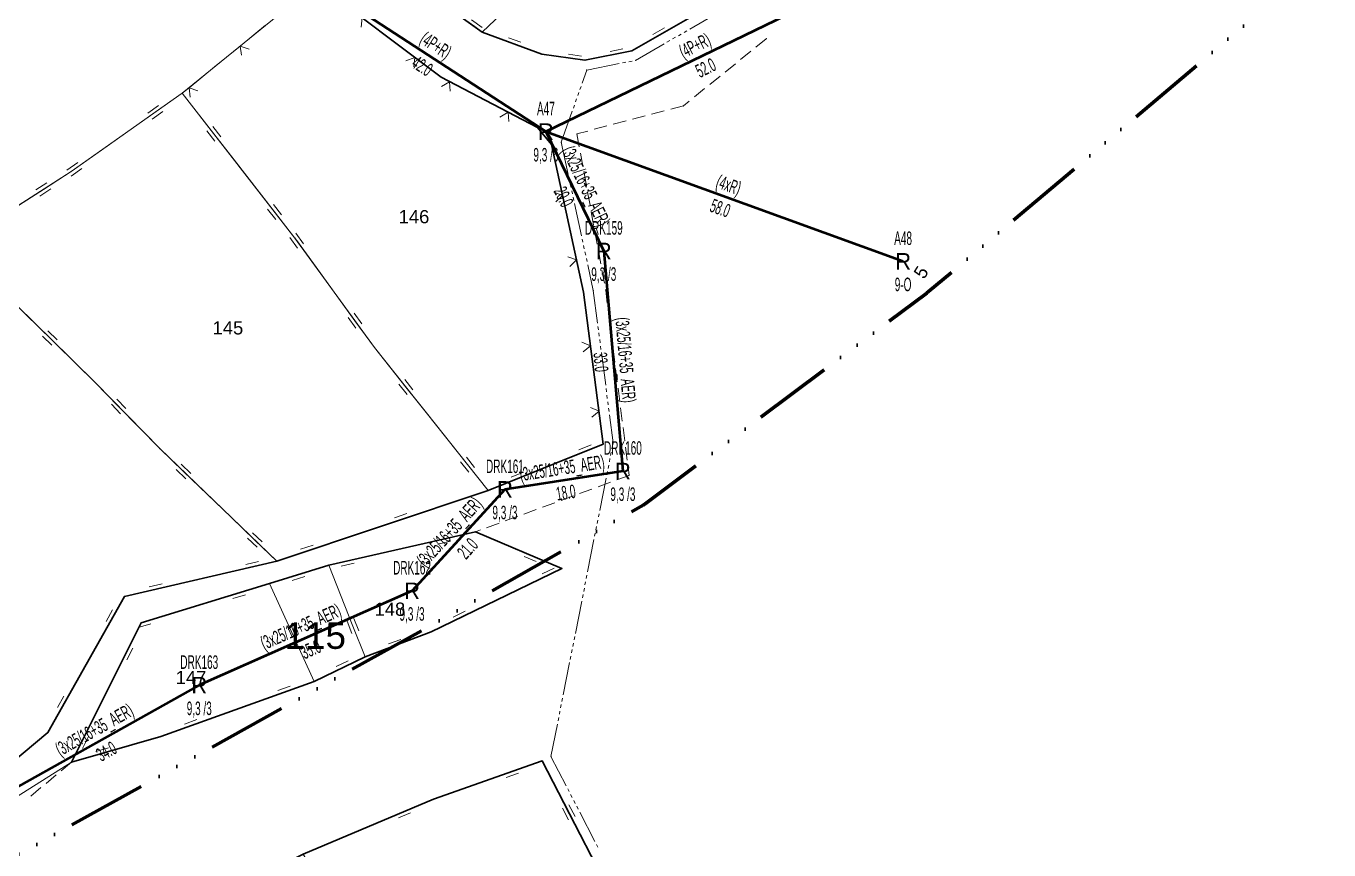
# Model space of a CAD drawing. Header units: millimetres. Extents: x 615240 to 617330, y 4151758 to 4153557.
# Drawn here: x 616088.9 to 616286.3, y 4152015.2 to 4152140 of the extents above; entities that cross this region are included whole.
import ezdxf
from ezdxf.enums import TextEntityAlignment as Align
from ezdxf.xclip import XClip

# ---------------------------------------------------------------- set-up
doc = ezdxf.new("R2010")
doc.units = ezdxf.units.MM
doc.header["$XCLIPFRAME"] = 2
doc.linetypes.add('ACAD_ISO14W100', pattern=[24, 12, -3, 0, -3, 0, -3, 0, -3])
for name, color, linetype, lineweight in [('01_UYGALAN_TARAMA', 26, 'Continuous', 20), ('02_ADA_ALN_YENI', 7, 'Continuous', 30), ('02_ADA_NO_YENI', 18, 'Continuous', 0), ('03_PARSEL_ALN_ESKI', 18, 'Continuous', 0), ('03_PARSEL_ALN_YENI', 171, 'Continuous', 0), ('03_PARSEL_NO_ESKI', 5, 'Continuous', 0), ('03_PARSEL_SNR_YENI', 5, 'Continuous', 0), ('06_DETAY_SNR_KROKI', 4, 'Continuous', 0), ('06_DETAY_SNR_PAFTA', 26, 'Continuous', 0), ('07_SNRTIP_GECERLI', 30, 'Continuous', 0), ('07_SNRTIP_SABIT', 18, 'Continuous', 0), ('DIREK_AG_MEVCUT', 3, 'Continuous', 25), ('HAT_AG_HAVAI_MEVCUT', 82, 'Continuous', 50), ('NOKTA_DETAY_YENI', 171, 'Continuous', 0), ('NOKTA_PARSEL_YENI', 30, 'Continuous', 0), ('TRAFO_BOLGE_TUM', 254, 'ACAD_ISO14W100', 70)]:
    doc.layers.add(name, color=color, linetype=linetype, lineweight=lineweight)
doc.styles.add('Direk', font='B_CAD')
doc.styles.get("Standard").update_dxf_attribs({"font": 'Arial'})

# ---------------------------------------------------------------- blocks, each defined once
blk = doc.blocks.new('fggg')
at = {"layer": '01_UYGALAN_TARAMA', "color": 252}
for p, q in [((616189.47, 4152139.53, 0.95), (616193.8, 4152142.03, 0.95)), ((616186.87, 4152138.04, 0.95), (616187.3, 4152138.29, 0.95)), ((616187.74, 4152138.53, 0.95), (616188.17, 4152138.78, 0.95)), ((616188.6, 4152139.03, 0.95), (616189.04, 4152139.28, 0.95)), ((616181.24, 4152134.79, 0.95), (616185.57, 4152137.29, 0.95)), ((616186, 4152137.54, 0.95), (616186.44, 4152137.79, 0.95)), ((616173.86, 4152133.33, 0.95), (616178.76, 4152134.3, 0.95)), ((616179.25, 4152134.4, 0.95), (616179.75, 4152134.5, 0.95)), ((616180.24, 4152134.59, 0.95), (616180.73, 4152134.69, 0.95)), ((616181.22, 4152134.79, 0.95), (616181.24, 4152134.79, 0.95)), ((616173.15, 4152131.33, 0.95), (616173.86, 4152133.33, 0.95)), ((616172.82, 4152130.39, 0.95), (616172.99, 4152130.86, 0.95)), ((616172.15, 4152128.51, 0.95), (616172.32, 4152128.98, 0.95)), ((616172.49, 4152129.45, 0.95), (616172.65, 4152129.92, 0.95)), ((616169.99, 4152122.38, 0.95), (616171.65, 4152127.09, 0.95)), ((616171.82, 4152127.56, 0.95), (616171.99, 4152128.03, 0.95)), ((616169.99, 4152122.38, 0.95), (616171.04, 4152117.49, 0.95)), ((616171.15, 4152117, 0.95), (616171.26, 4152116.51, 0.95)), ((616171.36, 4152116.02, 0.95), (616171.47, 4152115.54, 0.95)), ((616171.57, 4152115.05, 0.95), (616171.68, 4152114.56, 0.95)), ((616171.78, 4152114.07, 0.95), (616171.89, 4152113.58, 0.95)), ((616172, 4152113.09, 0.95), (616173.05, 4152108.21, 0.95)), ((616173.16, 4152107.72, 0.95), (616173.27, 4152107.23, 0.95)), ((616173.37, 4152106.74, 0.95), (616173.48, 4152106.25, 0.95)), ((616173.58, 4152105.76, 0.95), (616173.69, 4152105.27, 0.95)), ((616173.79, 4152104.79, 0.95), (616173.9, 4152104.3, 0.95)), ((616174.01, 4152103.81, 0.95), (616174.84, 4152099.94, 0.95)), ((616174.84, 4152099.94, 0.95), (616175.49, 4152094.98, 0.95)), ((616175.55, 4152094.48, 0.95), (616175.62, 4152093.99, 0.95)), ((616175.68, 4152093.49, 0.95), (616175.75, 4152093, 0.95)), ((616175.81, 4152092.5, 0.95), (616175.88, 4152092, 0.95)), ((616175.94, 4152091.51, 0.95), (616176.01, 4152091.01, 0.95)), ((616176.07, 4152090.52, 0.95), (616176.72, 4152085.56, 0.95)), ((616176.78, 4152085.06, 0.95), (616176.84, 4152084.57, 0.95)), ((616176.91, 4152084.07, 0.95), (616176.97, 4152083.58, 0.95)), ((616177.04, 4152083.08, 0.95), (616177.1, 4152082.58, 0.95)), ((616177.17, 4152082.09, 0.95), (616177.23, 4152081.59, 0.95)), ((616177.3, 4152081.1, 0.95), (616177.85, 4152076.85, 0.95)), ((616177.47, 4152074.94, 0.95), (616177.57, 4152075.43, 0.95)), ((616177.66, 4152075.92, 0.95), (616177.85, 4152076.85, 0.95)), ((616177.08, 4152072.98, 0.95), (616177.18, 4152073.47, 0.95)), ((616177.28, 4152073.96, 0.95), (616177.37, 4152074.45, 0.95)), ((616175.82, 4152066.6, 0.95), (616176.79, 4152071.51, 0.95)), ((616176.89, 4152072, 0.95), (616176.98, 4152072.49, 0.95)), ((616175.43, 4152064.64, 0.95), (616175.53, 4152065.13, 0.95)), ((616175.62, 4152065.62, 0.95), (616175.72, 4152066.11, 0.95)), ((616175.04, 4152062.68, 0.95), (616175.14, 4152063.17, 0.95)), ((616175.23, 4152063.66, 0.95), (616175.33, 4152064.15, 0.95)), ((616173.97, 4152057.29, 0.95), (616174.94, 4152062.19, 0.95)), ((616173.58, 4152055.32, 0.95), (616173.68, 4152055.81, 0.95)), ((616173.78, 4152056.3, 0.95), (616173.87, 4152056.8, 0.95)), ((616173.19, 4152053.36, 0.95), (616173.29, 4152053.85, 0.95)), ((616173.39, 4152054.34, 0.95), (616173.49, 4152054.83, 0.95)), ((616172.12, 4152047.97, 0.95), (616173.1, 4152052.87, 0.95)), ((616171.93, 4152046.99, 0.95), (616172.03, 4152047.48, 0.95)), ((616171.54, 4152045.02, 0.95), (616171.64, 4152045.51, 0.95)), ((616171.74, 4152046.01, 0.95), (616171.83, 4152046.5, 0.95)), ((616170.28, 4152038.65, 0.95), (616171.25, 4152043.55, 0.95)), ((616171.35, 4152044.04, 0.95), (616171.44, 4152044.53, 0.95)), ((616170.08, 4152037.67, 0.95), (616170.18, 4152038.16, 0.95)), ((616169.7, 4152035.71, 0.95), (616169.79, 4152036.2, 0.95)), ((616169.89, 4152036.69, 0.95), (616169.99, 4152037.18, 0.95)), ((616168.43, 4152029.33, 0.95), (616169.4, 4152034.23, 0.95)), ((616169.5, 4152034.72, 0.95), (616169.6, 4152035.21, 0.95)), ((616168.43, 4152029.33, 0.95), (616170.73, 4152024.89, 0.95)), ((616170.96, 4152024.44, 0.95), (616171.18, 4152024, 0.95)), ((616171.41, 4152023.55, 0.95), (616171.64, 4152023.11, 0.95)), ((616171.87, 4152022.67, 0.95), (616172.1, 4152022.22, 0.95)), ((616172.33, 4152021.78, 0.95), (616172.56, 4152021.33, 0.95)), ((616172.79, 4152020.89, 0.95), (616175.09, 4152016.45, 0.95)), ((616175.31, 4152016, 0.95), (616175.54, 4152015.56, 0.95))]:
    blk.add_line(p, q, dxfattribs=at)
for p in [(616181.24, 4152134.79, 636.88), (616181.24, 4152134.79, 636.88), (616173.86, 4152133.33, 636.45), (616173.86, 4152133.33, 636.45), (616169.99, 4152122.38, 636.38), (616169.99, 4152122.38, 636.38), (616174.84, 4152099.94, 633.93), (616174.84, 4152099.94, 633.93), (616177.85, 4152076.85, 632.47), (616177.85, 4152076.85, 632.47), (616168.43, 4152029.33, 622.21), (616168.43, 4152029.33, 622.21)]:
    blk.add_point(p, dxfattribs=at)
at = {"layer": '02_ADA_ALN_YENI', "color": 252}
for points in [[(616195.89, 4152144.96, 0), (616180.7, 4152136.22, 0), (616173.57, 4152134.8, 0), (616167.04, 4152135.75, 0), (616158.02, 4152139.08, 0), (616140.61, 4152151.54, 0)], [(616132.93, 4152146.46, 0), (616151.77, 4152132.23, 0), (616166.37, 4152124.64, 0), (616168.52, 4152122.06, 0), (616173.36, 4152099.68, 0), (616176.36, 4152076.66, 0), (616169.17, 4152073.75, 0), (616158.9, 4152069.64, 0), (616126.86, 4152058.93, 0), (616103.78, 4152053.57, 0), (616092.15, 4152032.97, 0), (616070.96, 4152015.22, 0)], [(616076.18, 4151985.07, 0), (616098.66, 4151996.09, 0), (616098.1, 4151999.76, 0), (616115.43, 4152006.85, 0), (616130.88, 4152014.54, 0), (616150.62, 4152022.86, 0), (616167.1, 4152028.64, 0), (616180.29, 4152003.1, 0), (616198.31, 4151970.77, 0), (616210.34, 4151946.24, 0), (616212.32, 4151942.46, 0), (616172.09, 4151924.21, 0), (616152.23, 4151917.79, 0), (616135, 4151912.94, 0), (616106.66, 4151904.87, 0), (616081.64, 4151902, 0)]]:
    blk.add_polyline3d(points, dxfattribs=at)
blk.add_polyline3d([(616132.55, 4152040.68, 0), (616109.31, 4152032.36, 0), (616095.73, 4152028.45, 0), (616106.32, 4152049.58, 0), (616125.78, 4152055.55, 0), (616134.77, 4152058.31, 0), (616156.99, 4152063.36, 0), (616170.08, 4152057.82, 0), (616150.25, 4152048.19, 0), (616140.25, 4152044.44, 0), (616132.55, 4152040.68, 0)], close=True, dxfattribs=at)
at = {"layer": '03_PARSEL_ALN_ESKI', "color": 252}
for p in [(616147.95, 4152111.11), (616119.76, 4152094.27), (616144.3, 4152051.64), (616114.16, 4152041.29)]:
    blk.add_point(p, dxfattribs=at)
at = {"layer": '03_PARSEL_ALN_YENI', "color": 252}
for points in [[(616180.33, 4152160.29, 0), (616158.02, 4152139.08, 0), (616140.61, 4152151.54, 0), (616143.54, 4152155.11, 0), (616128.45, 4152172.3, 0), (616160.69, 4152191.74, 0), (616170.32, 4152174.87, 0), (616180.33, 4152160.29, 0)], [(616078.18, 4152106.72, 0), (616053.68, 4152086.71, 0), (616047.04, 4152098.79, 0), (616034.14, 4152116.02, 0), (616022.07, 4152132.47, 0), (616043.24, 4152150.42, 0), (616049.72, 4152156.35, 0), (616084.43, 4152176.65, 0), (616092.42, 4152173.48, 0), (616114.5, 4152159.65, 0), (616132.93, 4152146.46, 0), (616112.54, 4152129.81, 0), (616095.7, 4152117.94, 0), (616078.18, 4152106.72, 0)], [(616195.89, 4152144.96, 0), (616180.7, 4152136.22, 0), (616173.57, 4152134.8, 0), (616167.04, 4152135.75, 0), (616158.02, 4152139.08, 0), (616180.33, 4152160.29, 0), (616195.89, 4152144.96, 0)], [(616151.77, 4152132.23, 0), (616166.37, 4152124.64, 0), (616168.52, 4152122.06, 0), (616173.36, 4152099.68, 0), (616176.36, 4152076.66, 0), (616169.17, 4152073.75, 0), (616158.9, 4152069.64, 0), (616141.66, 4152091.31, 0), (616129.61, 4152107.88, 0), (616112.54, 4152129.81, 0), (616132.93, 4152146.46, 0), (616151.77, 4152132.23, 0)], [(616109.12, 4152075.97, 0), (616099.41, 4152085.93, 0), (616078.18, 4152106.72, 0), (616095.7, 4152117.94, 0), (616112.54, 4152129.81, 0), (616129.61, 4152107.88, 0), (616141.66, 4152091.31, 0), (616158.9, 4152069.64, 0), (616126.86, 4152058.93, 0), (616109.12, 4152075.97, 0)], [(616031.74, 4152068.4, 0), (616053.68, 4152086.71, 0), (616078.18, 4152106.72, 0), (616099.41, 4152085.93, 0), (616109.12, 4152075.97, 0), (616126.86, 4152058.93, 0), (616103.78, 4152053.57, 0), (616092.15, 4152032.97, 0), (616070.96, 4152015.22, 0), (616060.19, 4152024.86, 0), (616051.53, 4152038.58, 0), (616041.07, 4152055.21, 0), (616031.74, 4152068.4, 0)], [(616170.08, 4152057.82, 0), (616150.25, 4152048.19, 0), (616140.25, 4152044.44, 0), (616132.55, 4152040.68, 0), (616125.78, 4152055.55, 0), (616134.77, 4152058.31, 0), (616156.99, 4152063.36, 0), (616170.08, 4152057.82, 0)], [(616125.78, 4152055.55, 0), (616132.55, 4152040.68, 0), (616109.31, 4152032.36, 0), (616095.73, 4152028.45, 0), (616106.32, 4152049.58, 0), (616125.78, 4152055.55, 0)], [(616160.17, 4151957.61, 0), (616155.43, 4151970.89, 0), (616143.71, 4151993.43, 0), (616130.88, 4152014.54, 0), (616150.62, 4152022.86, 0), (616167.1, 4152028.64, 0), (616180.29, 4152003.1, 0), (616198.31, 4151970.77, 0), (616160.17, 4151957.61, 0)]]:
    blk.add_polyline3d(points, close=True, dxfattribs=at)
at = {"layer": '03_PARSEL_SNR_YENI', "color": 252}
for p, q in [((616152.81, 4152142.81, 0.95), (616156.87, 4152139.91, 0.95)), ((616185.04, 4152138.71, 0.95), (616193.7, 4152143.7, 0.95)), ((616139.81, 4152141.27, 0.95), (616139.67, 4152139.84, 0.95)), ((616143.79, 4152138.25, 0.95), (616139.81, 4152141.27, 0.95)), ((616156.39, 4152140.95, 0.95), (616158.01, 4152139.78, 0.95)), ((616125.18, 4152140.14, 0.95), (616121.31, 4152136.97, 0.95)), ((616147.78, 4152135.24, 0.95), (616143.79, 4152138.25, 0.95)), ((616156.87, 4152139.91, 0.95), (616158.02, 4152139.08, 0.95)), ((616158.02, 4152139.08, 0.95), (616162.71, 4152137.35, 0.95)), ((616161.97, 4152138.22, 0.95), (616163.84, 4152137.53, 0.95)), ((616180.7, 4152136.22, 0.95), (616185.04, 4152138.71, 0.95)), ((616183.89, 4152138.7, 0.95), (616185.62, 4152139.7, 0.95)), ((616121.31, 4152136.97, 0.95), (616117.44, 4152133.81, 0.95)), ((616121.5, 4152135.56, 0.95), (616121.31, 4152136.97, 0.95)), ((616121.31, 4152136.97, 0.95), (616122.66, 4152136.51, 0.95)), ((616162.71, 4152137.35, 0.95), (616167.04, 4152135.75, 0.95)), ((616177.38, 4152136.13, 0.95), (616179.34, 4152136.52, 0.95)), ((616178.47, 4152135.77, 0.95), (616180.7, 4152136.22, 0.95)), ((616146.45, 4152134.72, 0.95), (616147.78, 4152135.24, 0.95)), ((616147.78, 4152135.24, 0.95), (616147.65, 4152133.82, 0.95)), ((616151.77, 4152132.23, 0.95), (616147.78, 4152135.24, 0.95)), ((616167.04, 4152135.75, 0.95), (616171.99, 4152135.03, 0.95)), ((616171.08, 4152135.73, 0.95), (616173.06, 4152135.44, 0.95)), ((616171.99, 4152135.03, 0.95), (616173.57, 4152134.8, 0.95)), ((616173.57, 4152134.8, 0.95), (616178.47, 4152135.77, 0.95)), ((616117.44, 4152133.81, 0.95), (616113.57, 4152130.65, 0.95)), ((616113.57, 4152130.65, 0.95), (616112.54, 4152129.81, 0.95)), ((616113.76, 4152129.23, 0.95), (616113.57, 4152130.65, 0.95)), ((616113.57, 4152130.65, 0.95), (616114.92, 4152130.18, 0.95)), ((616153.06, 4152131.56, 0.95), (616151.77, 4152132.23, 0.95)), ((616151.83, 4152130.82, 0.95), (616153.06, 4152131.56, 0.95)), ((616157.5, 4152129.25, 0.95), (616153.06, 4152131.56, 0.95)), ((616153.06, 4152131.56, 0.95), (616153.16, 4152130.13, 0.95)), ((616112.54, 4152129.81, 0.95), (616108.46, 4152126.93, 0.95)), ((616117.33, 4152123.66, 0.95), (616112.54, 4152129.81, 0.95)), ((616161.93, 4152126.95, 0.95), (616157.5, 4152129.25, 0.95)), ((616108.46, 4152126.93, 0.95), (616100.28, 4152121.17, 0.95)), ((616108.95, 4152127.97, 0.95), (616107.32, 4152126.82, 0.95)), ((616109.6, 4152127.05, 0.95), (616107.96, 4152125.9, 0.95)), ((616160.7, 4152126.21, 0.95), (616161.93, 4152126.95, 0.95)), ((616166.37, 4152124.64, 0.95), (616161.93, 4152126.95, 0.95)), ((616161.93, 4152126.95, 0.95), (616162.04, 4152125.52, 0.95)), ((616118.39, 4152123.22, 0.95), (616117.16, 4152124.8, 0.95)), ((616168.52, 4152122.06, 0.95), (616166.37, 4152124.64, 0.95)), ((616117.5, 4152122.53, 0.95), (616116.27, 4152124.11, 0.95)), ((616120.4, 4152119.72, 0.95), (616117.33, 4152123.66, 0.95)), ((616100.28, 4152121.17, 0.95), (616096.2, 4152118.29, 0.95)), ((616169.13, 4152119.23, 0.95), (616168.52, 4152122.06, 0.95)), ((616096.69, 4152119.32, 0.95), (616095.06, 4152118.17, 0.95)), ((616126.54, 4152111.83, 0.95), (616120.4, 4152119.72, 0.95)), ((616170.19, 4152114.34, 0.95), (616169.13, 4152119.23, 0.95)), ((616095.7, 4152117.94, 0.95), (616091.49, 4152115.24, 0.95)), ((616096.2, 4152118.29, 0.95), (616095.7, 4152117.94, 0.95)), ((616097.34, 4152118.41, 0.95), (616095.71, 4152117.25, 0.95)), ((616091.49, 4152115.24, 0.95), (616083.07, 4152109.85, 0.95)), ((616092.03, 4152116.25, 0.95), (616090.34, 4152115.18, 0.95)), ((616092.63, 4152115.31, 0.95), (616090.95, 4152114.23, 0.95)), ((616168.84, 4152114.82, 0.95), (616170.19, 4152114.34, 0.95)), ((616127.6, 4152111.38, 0.95), (616126.37, 4152112.96, 0.95)), ((616170.19, 4152114.34, 0.95), (616169.16, 4152113.35, 0.95)), ((616171.25, 4152109.46, 0.95), (616170.19, 4152114.34, 0.95)), ((616126.71, 4152110.69, 0.95), (616125.48, 4152112.27, 0.95)), ((616129.61, 4152107.88, 0.95), (616126.54, 4152111.83, 0.95)), ((616130.94, 4152107, 0.95), (616129.76, 4152108.62, 0.95)), ((616172.31, 4152104.57, 0.95), (616171.25, 4152109.46, 0.95)), ((616130.03, 4152106.34, 0.95), (616128.85, 4152107.96, 0.95)), ((616129.9, 4152107.48, 0.95), (616129.61, 4152107.88, 0.95)), ((616132.84, 4152103.44, 0.95), (616129.9, 4152107.48, 0.95)), ((616170.96, 4152105.04, 0.95), (616172.31, 4152104.57, 0.95)), ((616081.75, 4152103.22, 0.95), (616088.9, 4152096.23, 0.95)), ((616138.72, 4152095.35, 0.95), (616132.84, 4152103.44, 0.95)), ((616172.31, 4152104.57, 0.95), (616171.27, 4152103.58, 0.95)), ((616173.36, 4152099.68, 0.95), (616172.31, 4152104.57, 0.95)), ((616173.78, 4152096.49, 0.95), (616173.36, 4152099.68, 0.95)), ((616088.9, 4152096.23, 0.95), (616092.47, 4152092.73, 0.95)), ((616138.85, 4152094.21, 0.95), (616137.68, 4152095.83, 0.95)), ((616139.76, 4152094.87, 0.95), (616138.59, 4152096.49, 0.95)), ((616141.66, 4152091.31, 0.95), (616138.72, 4152095.35, 0.95)), ((616174.43, 4152091.53, 0.95), (616173.78, 4152096.49, 0.95)), ((616091.36, 4152093.03, 0.95), (616092.79, 4152091.63, 0.95)), ((616092.15, 4152093.83, 0.95), (616093.58, 4152092.43, 0.95)), ((616092.47, 4152092.73, 0.95), (616099.41, 4152085.93, 0.95)), ((616146.45, 4152085.29, 0.95), (616141.66, 4152091.31, 0.95)), ((616173.12, 4152092.12, 0.95), (616174.43, 4152091.53, 0.95)), ((616174.43, 4152091.53, 0.95), (616173.31, 4152090.63, 0.95)), ((616175.07, 4152086.57, 0.95), (616174.43, 4152091.53, 0.95)), ((616099.41, 4152085.93, 0.95), (616102.9, 4152082.35, 0.95)), ((616146.63, 4152084.16, 0.95), (616145.39, 4152085.72, 0.95)), ((616147.51, 4152084.86, 0.95), (616146.27, 4152086.42, 0.95)), ((616149.56, 4152081.38, 0.95), (616146.45, 4152085.29, 0.95)), ((616175.72, 4152081.62, 0.95), (616175.07, 4152086.57, 0.95)), ((616102.61, 4152083.46, 0.95), (616104, 4152082.03, 0.95)), ((616101.8, 4152082.68, 0.95), (616103.2, 4152081.24, 0.95)), ((616102.9, 4152082.35, 0.95), (616109.12, 4152075.97, 0.95)), ((616155.79, 4152073.55, 0.95), (616149.56, 4152081.38, 0.95)), ((616174.41, 4152082.2, 0.95), (616175.72, 4152081.62, 0.95)), ((616175.72, 4152081.62, 0.95), (616174.6, 4152080.72, 0.95)), ((616176.36, 4152076.66, 0.95), (616175.72, 4152081.62, 0.95)), ((616109.12, 4152075.97, 0.95), (616112.73, 4152072.5, 0.95)), ((616169.17, 4152073.75, 0.95), (616173.81, 4152075.62, 0.95)), ((616172.67, 4152075.77, 0.95), (616174.52, 4152076.52, 0.95)), ((616173.81, 4152075.62, 0.95), (616176.36, 4152076.66, 0.95)), ((616112.4, 4152073.6, 0.95), (616113.84, 4152072.22, 0.95)), ((616155.97, 4152072.42, 0.95), (616154.72, 4152073.98, 0.95)), ((616156.85, 4152073.12, 0.95), (616155.6, 4152074.69, 0.95)), ((616158.9, 4152069.64, 0.95), (616155.79, 4152073.55, 0.95)), ((616163.54, 4152071.5, 0.95), (616169.17, 4152073.75, 0.95)), ((616111.62, 4152072.79, 0.95), (616113.06, 4152071.41, 0.95)), ((616112.73, 4152072.5, 0.95), (616119.94, 4152065.58, 0.95)), ((616158.9, 4152069.64, 0.95), (616163.54, 4152071.5, 0.95)), ((616162.4, 4152071.65, 0.95), (616164.26, 4152072.39, 0.95)), ((616155.31, 4152068.44, 0.95), (616158.9, 4152069.64, 0.95)), ((616145.83, 4152065.27, 0.95), (616155.31, 4152068.44, 0.95)), ((616119.94, 4152065.58, 0.95), (616123.55, 4152062.11, 0.95)), ((616141.09, 4152063.68, 0.95), (616145.83, 4152065.27, 0.95)), ((616144.7, 4152065.49, 0.95), (616146.6, 4152066.12, 0.95)), ((616123.21, 4152063.21, 0.95), (616124.66, 4152061.83, 0.95)), ((616131.61, 4152060.51, 0.95), (616141.09, 4152063.68, 0.95)), ((616156.99, 4152063.36, 0.95), (616152.11, 4152062.25, 0.95)), ((616165.48, 4152059.77, 0.95), (616156.99, 4152063.36, 0.95)), ((616122.44, 4152062.4, 0.95), (616123.88, 4152061.02, 0.95)), ((616123.55, 4152062.11, 0.95), (616126.86, 4152058.93, 0.95)), ((616130.48, 4152060.73, 0.95), (616132.38, 4152061.36, 0.95)), ((616152.11, 4152062.25, 0.95), (616142.36, 4152060.03, 0.95)), ((616153.21, 4152061.93, 0.95), (616151.26, 4152061.48, 0.95)), ((616126.86, 4152058.93, 0.95), (616131.61, 4152060.51, 0.95)), ((616142.36, 4152060.03, 0.95), (616137.48, 4152058.93, 0.95)), ((616166.18, 4152058.86, 0.95), (616164.34, 4152059.64, 0.95)), ((616170.08, 4152057.82, 0.95), (616165.48, 4152059.77, 0.95)), ((616118.39, 4152056.96, 0.95), (616123.26, 4152058.09, 0.95)), ((616122.16, 4152058.41, 0.95), (616124.11, 4152058.87, 0.95)), ((616123.26, 4152058.09, 0.95), (616126.86, 4152058.93, 0.95)), ((616134.77, 4152058.31, 0.95), (616129.99, 4152056.84, 0.95)), ((616137.48, 4152058.93, 0.95), (616134.77, 4152058.31, 0.95)), ((616138.58, 4152058.6, 0.95), (616136.63, 4152058.15, 0.95)), ((616167.1, 4152057, 0.95), (616168.9, 4152057.87, 0.95)), ((616168.25, 4152056.93, 0.95), (616170.08, 4152057.82, 0.95)), ((616107.55, 4152055.02, 0.95), (616109.49, 4152055.48, 0.95)), ((616108.65, 4152054.7, 0.95), (616118.39, 4152056.96, 0.95)), ((616125.78, 4152055.55, 0.95), (616121, 4152054.08, 0.95)), ((616129.99, 4152056.84, 0.95), (616125.78, 4152055.55, 0.95)), ((616131.11, 4152056.6, 0.95), (616129.19, 4152056.01, 0.95)), ((616163.75, 4152054.75, 0.95), (616168.25, 4152056.93, 0.95)), ((616101.98, 4152050.39, 0.95), (616103.78, 4152053.57, 0.95)), ((616103.78, 4152053.57, 0.95), (616108.65, 4152054.7, 0.95)), ((616121, 4152054.08, 0.95), (616111.44, 4152051.15, 0.95)), ((616122.12, 4152053.84, 0.95), (616120.21, 4152053.25, 0.95)), ((616154.75, 4152050.38, 0.95), (616163.75, 4152054.75, 0.95)), ((616101, 4152049.79, 0.95), (616101.98, 4152051.54, 0.95)), ((616153.61, 4152050.45, 0.95), (616155.41, 4152051.32, 0.95)), ((616099.52, 4152046.03, 0.95), (616101.98, 4152050.39, 0.95)), ((616106.32, 4152049.58, 0.95), (616104.08, 4152045.11, 0.95)), ((616107.78, 4152049.44, 0.95), (616105.87, 4152048.86, 0.95)), ((616106.66, 4152049.69, 0.95), (616106.32, 4152049.58, 0.95)), ((616111.44, 4152051.15, 0.95), (616106.66, 4152049.69, 0.95)), ((616150.25, 4152048.19, 0.95), (616154.75, 4152050.38, 0.95)), ((616144.93, 4152046.2, 0.95), (616150.25, 4152048.19, 0.95)), ((616094.61, 4152037.32, 0.95), (616099.52, 4152046.03, 0.95)), ((616105.03, 4152045.75, 0.95), (616104.13, 4152043.96, 0.95)), ((616140.25, 4152044.44, 0.95), (616144.93, 4152046.2, 0.95)), ((616143.8, 4152046.37, 0.95), (616145.67, 4152047.07, 0.95)), ((616104.08, 4152045.11, 0.95), (616099.6, 4152036.17, 0.95)), ((616135.89, 4152042.94, 0.95), (616137.69, 4152043.82, 0.95)), ((616137.04, 4152042.87, 0.95), (616140.25, 4152044.44, 0.95)), ((616132.55, 4152040.68, 0.95), (616137.04, 4152042.87, 0.95)), ((616127.01, 4152039.3, 0.95), (616128.89, 4152039.97, 0.95)), ((616128.14, 4152039.11, 0.95), (616132.55, 4152040.68, 0.95)), ((616093.63, 4152036.73, 0.95), (616094.61, 4152038.47, 0.95)), ((616123.43, 4152037.42, 0.95), (616128.14, 4152039.11, 0.95)), ((616092.15, 4152032.97, 0.95), (616094.61, 4152037.32, 0.95)), ((616099.6, 4152036.17, 0.95), (616097.36, 4152031.7, 0.95)), ((616114.02, 4152034.05, 0.95), (616123.43, 4152037.42, 0.95)), ((616109.31, 4152032.36, 0.95), (616114.02, 4152034.05, 0.95)), ((616112.89, 4152034.24, 0.95), (616114.77, 4152034.91, 0.95)), ((616086.29, 4152028.06, 0.95), (616092.15, 4152032.97, 0.95)), ((616097.36, 4152031.7, 0.95), (616095.73, 4152028.45, 0.95)), ((616098.31, 4152032.34, 0.95), (616097.41, 4152030.55, 0.95)), ((616100.54, 4152029.83, 0.95), (616109.31, 4152032.36, 0.95)), ((616095.73, 4152028.45, 0.95), (616100.54, 4152029.83, 0.95)), ((616099.42, 4152030.1, 0.95), (616101.34, 4152030.65, 0.95)), ((616167.1, 4152028.64, 0.95), (616162.38, 4152026.99, 0.95)), ((616171.11, 4152020.87, 0.95), (616167.1, 4152028.64, 0.95)), ((616162.38, 4152026.99, 0.95), (616152.94, 4152023.68, 0.95)), ((616163.51, 4152026.79, 0.95), (616161.62, 4152026.12, 0.95)), ((616152.94, 4152023.68, 0.95), (616150.62, 4152022.86, 0.95)), ((616150.62, 4152022.86, 0.95), (616146.01, 4152020.92, 0.95)), ((616172.07, 4152020.24, 0.95), (616171.15, 4152022.02, 0.95)), ((616146.01, 4152020.92, 0.95), (616136.79, 4152017.03, 0.95)), ((616147.15, 4152020.79, 0.95), (616145.3, 4152020.01, 0.95)), ((616171.07, 4152019.73, 0.95), (616170.15, 4152021.5, 0.95)), ((616173.4, 4152016.43, 0.95), (616171.11, 4152020.87, 0.95)), ((616136.79, 4152017.03, 0.95), (616132.19, 4152015.09, 0.95)), ((616177.99, 4152007.55, 0.95), (616173.4, 4152016.43, 0.95))]:
    blk.add_line(p, q, dxfattribs=at)
for p in [(616158.02, 4152139.08, 635.34), (616158.02, 4152139.08, 635.34), (616180.7, 4152136.22, 636.88), (616180.7, 4152136.22, 636.88), (616167.04, 4152135.75, 636.12), (616167.04, 4152135.75, 636.12), (616173.57, 4152134.8, 636.45), (616173.57, 4152134.8, 636.45), (616151.77, 4152132.23, 635.6), (616151.77, 4152132.23, 635.6), (616112.54, 4152129.81, 632.23), (616112.54, 4152129.81, 632.23), (616112.54, 4152129.81, 632.23), (616166.37, 4152124.64, 636.36), (616166.37, 4152124.64, 636.36), (616168.52, 4152122.06, 636.38), (616168.52, 4152122.06, 636.38), (616095.7, 4152117.94, 631.72), (616095.7, 4152117.94, 631.72), (616129.61, 4152107.88, 632.49), (616129.61, 4152107.88, 632.49), (616173.36, 4152099.68, 633.93), (616173.36, 4152099.68, 633.93), (616141.66, 4152091.31, 632.32), (616141.66, 4152091.31, 632.32), (616099.41, 4152085.93, 630.46), (616099.41, 4152085.93, 630.46), (616109.12, 4152075.97, 630.93), (616109.12, 4152075.97, 630.93), (616176.36, 4152076.66, 632.47), (616176.36, 4152076.66, 632.47), (616169.17, 4152073.75, 632.76), (616169.17, 4152073.75, 632.76), (616158.9, 4152069.64, 633.13), (616158.9, 4152069.64, 633.13), (616158.9, 4152069.64, 633.13), (616156.99, 4152063.36, 628.17), (616156.99, 4152063.36, 628.17), (616126.86, 4152058.93, 627.99), (616126.86, 4152058.93, 627.99), (616126.86, 4152058.93, 627.99), (616134.77, 4152058.31, 626.64), (616134.77, 4152058.31, 626.64), (616170.08, 4152057.82, 624.92), (616170.08, 4152057.82, 624.92), (616125.78, 4152055.55, 626.64), (616125.78, 4152055.55, 626.22), (616103.78, 4152053.57, 626.47), (616103.78, 4152053.57, 626.47), (616106.32, 4152049.58, 626.22), (616106.32, 4152049.58, 626.22), (616150.25, 4152048.19, 624.08), (616150.25, 4152048.19, 624.08), (616140.25, 4152044.44, 623.66), (616140.25, 4152044.44, 623.66), (616132.55, 4152040.68, 622.73), (616132.55, 4152040.68, 623.66), (616092.15, 4152032.97, 625.55), (616092.15, 4152032.97, 625.55), (616109.31, 4152032.36, 622.73), (616109.31, 4152032.36, 622.73), (616095.73, 4152028.45, 625.12), (616095.73, 4152028.45, 625.12), (616167.1, 4152028.64, 622.21), (616167.1, 4152028.64, 622.21), (616150.62, 4152022.86, 620.79), (616150.62, 4152022.86, 620.79)]:
    blk.add_point(p, dxfattribs=at)
at = {"layer": '06_DETAY_SNR_KROKI', "color": 252}
for p, q in [((616138.41, 4152049.09, 0.95), (616134.77, 4152058.31, 0.95)), ((616138.26, 4152047.95, 0.95), (616137.52, 4152049.81, 0.95)), ((616139.3, 4152048.37, 0.95), (616138.57, 4152050.23, 0.95)), ((616140.25, 4152044.44, 0.95), (616138.41, 4152049.09, 0.95))]:
    blk.add_line(p, q, dxfattribs=at)
for p in [(616134.77, 4152058.31, 626.64), (616140.25, 4152044.44, 623.66)]:
    blk.add_point(p, dxfattribs=at)
at = {"layer": '06_DETAY_SNR_PAFTA', "color": 252}
for p, q in [((616201.05, 4152138.06, 0.95), (616199.5, 4152136.8, 0.95)), ((616196.39, 4152134.29, 0.95), (616194.83, 4152133.03, 0.95)), ((616198.72, 4152136.17, 0.95), (616197.16, 4152134.91, 0.95)), ((616194.06, 4152132.4, 0.95), (616192.5, 4152131.14, 0.95)), ((616191.72, 4152130.51, 0.95), (616190.17, 4152129.25, 0.95)), ((616189.39, 4152128.62, 0.95), (616188.51, 4152127.9, 0.95)), ((616182.7, 4152126.38, 0.95), (616180.77, 4152125.87, 0.95)), ((616185.6, 4152127.14, 0.95), (616183.67, 4152126.63, 0.95)), ((616188.51, 4152127.9, 0.95), (616186.57, 4152127.4, 0.95)), ((616176.9, 4152124.86, 0.95), (616174.97, 4152124.35, 0.95)), ((616179.8, 4152125.62, 0.95), (616177.87, 4152125.11, 0.95)), ((616174, 4152124.09, 0.95), (616172.35, 4152123.66, 0.95)), ((616172.35, 4152123.66, 0.95), (616172.71, 4152121.69, 0.95)), ((616172.9, 4152120.71, 0.95), (616173.26, 4152118.74, 0.95)), ((616173.44, 4152117.76, 0.95), (616173.8, 4152115.79, 0.95)), ((616173.98, 4152114.81, 0.95), (616174.35, 4152112.84, 0.95)), ((616174.53, 4152111.86, 0.95), (616174.89, 4152109.89, 0.95)), ((616175.07, 4152108.91, 0.95), (616175.43, 4152106.94, 0.95)), ((616175.62, 4152105.96, 0.95), (616175.98, 4152103.99, 0.95)), ((616176.16, 4152103.01, 0.95), (616176.52, 4152101.04, 0.95)), ((616176.7, 4152100.06, 0.95), (616176.72, 4152099.99, 0.95)), ((616176.72, 4152099.99, 0.95), (616176.97, 4152098.01, 0.95)), ((616177.09, 4152097.01, 0.95), (616177.34, 4152095.03, 0.95)), ((616177.47, 4152094.04, 0.95), (616177.72, 4152092.05, 0.95)), ((616177.85, 4152091.06, 0.95), (616178.1, 4152089.08, 0.95)), ((616178.22, 4152088.09, 0.95), (616178.48, 4152086.1, 0.95)), ((616178.6, 4152085.11, 0.95), (616178.85, 4152083.12, 0.95)), ((616178.98, 4152082.13, 0.95), (616179.23, 4152080.15, 0.95)), ((616179.36, 4152079.16, 0.95), (616179.61, 4152077.17, 0.95)), ((616179.73, 4152076.18, 0.95), (616179.98, 4152074.2, 0.95)), ((616180.11, 4152073.2, 0.95), (616180.27, 4152071.92, 0.95)), ((616180.27, 4152071.92, 0.95), (616178.39, 4152071.23, 0.95)), ((616174.64, 4152069.85, 0.95), (616172.76, 4152069.16, 0.95)), ((616177.46, 4152070.88, 0.95), (616175.58, 4152070.19, 0.95)), ((616169.01, 4152067.78, 0.95), (616167.13, 4152067.09, 0.95)), ((616171.82, 4152068.81, 0.95), (616169.95, 4152068.12, 0.95)), ((616163.38, 4152065.71, 0.95), (616161.5, 4152065.02, 0.95)), ((616166.19, 4152066.74, 0.95), (616164.32, 4152066.05, 0.95)), ((616157.75, 4152063.64, 0.95), (616156.99, 4152063.36, 0.95)), ((616160.56, 4152064.67, 0.95), (616158.68, 4152063.98, 0.95)), ((616071.18, 4152012.93, 548.91), (616095.73, 4152028.45, 625.12)), ((616095.73, 4152028.45, 0.95), (616094.2, 4152027.17, 0.95)), ((616093.43, 4152026.53, 0.95), (616091.9, 4152025.24, 0.95)), ((616091.13, 4152024.6, 0.95), (616089.6, 4152023.31, 0.95))]:
    blk.add_line(p, q, dxfattribs=at)
for p in [(616201.05, 4152138.06, 637.6), (616188.51, 4152127.9, 637.43), (616188.51, 4152127.9, 637.43), (616172.35, 4152123.66, 636.39), (616172.35, 4152123.66, 636.39), (616176.72, 4152099.99, 634.01), (616176.72, 4152099.99, 634.01), (616180.27, 4152071.92, 632.38), (616180.27, 4152071.92, 632.38), (616156.99, 4152063.36, 628.17), (616095.73, 4152028.45, 625.12)]:
    blk.add_point(p, dxfattribs=at)
at = {"layer": '07_SNRTIP_GECERLI', "color": 252}
for points in [[(616180.33, 4152160.29, 637.64), (616158.02, 4152139.08, 635.34)], [(616125.78, 4152055.55, 626.51), (616132.55, 4152040.68, 0)]]:
    blk.add_polyline3d(points, dxfattribs=at)
at = {"layer": '07_SNRTIP_SABIT', "color": 252}
for points in [[(616140.61, 4152151.54, 634.75), (616158.02, 4152139.08, 635.34)], [(616132.93, 4152146.46, 634.27), (616112.54, 4152129.81, 632.23)], [(616132.93, 4152146.46, 634.27), (616151.77, 4152132.23, 635.6), (616166.37, 4152124.64, 636.36), (616168.52, 4152122.06, 636.38)], [(616180.7, 4152136.22, 636.88), (616195.89, 4152144.96, 637.61)], [(616158.02, 4152139.08, 635.34), (616167.04, 4152135.75, 636.12), (616173.57, 4152134.8, 636.45), (616180.7, 4152136.22, 636.88)], [(616112.54, 4152129.81, 632.23), (616095.7, 4152117.94, 631.72), (616078.18, 4152106.72, 630.48)], [(616112.54, 4152129.81, 632.23), (616129.61, 4152107.88, 632.49), (616141.66, 4152091.31, 632.32), (616158.9, 4152069.64, 633.13)], [(616168.52, 4152122.06, 636.38), (616173.36, 4152099.68, 633.93), (616176.36, 4152076.66, 632.47)], [(616078.18, 4152106.72, 630.48), (616099.41, 4152085.93, 630.46), (616109.12, 4152075.97, 630.93), (616126.86, 4152058.93, 627.99)], [(616176.36, 4152076.66, 632.47), (616169.17, 4152073.75, 632.76), (616158.9, 4152069.64, 633.13)], [(616126.86, 4152058.93, 627.99), (616158.9, 4152069.64, 633.13)], [(616125.78, 4152055.55, 0), (616134.77, 4152058.31, 626.64), (616156.99, 4152063.36, 628.17)], [(616156.99, 4152063.36, 628.17), (616170.08, 4152057.82, 624.92)], [(616070.96, 4152015.22, 624.45), (616092.15, 4152032.97, 625.55), (616103.78, 4152053.57, 626.47), (616126.86, 4152058.93, 627.99)], [(616132.55, 4152040.68, 0), (616140.25, 4152044.44, 623.66), (616150.25, 4152048.19, 624.08), (616170.08, 4152057.82, 624.92)], [(616125.78, 4152055.55, 0), (616106.32, 4152049.58, 626.22), (616095.73, 4152028.45, 625.12)], [(616095.73, 4152028.45, 625.12), (616109.31, 4152032.36, 622.73), (616132.55, 4152040.68, 622.73)], [(616130.88, 4152014.54, 620.52), (616150.62, 4152022.86, 620.79), (616167.1, 4152028.64, 622.21), (616180.29, 4152003.1, 622.21), (616198.31, 4151970.77, 624.91)]]:
    blk.add_polyline3d(points, dxfattribs=at)
at = {"layer": 'NOKTA_DETAY_YENI', "color": 252}
for p in [(616201.05, 4152138.06, 637.6), (616188.51, 4152127.9, 637.43), (616172.35, 4152123.66, 636.39), (616176.72, 4152099.99, 634.01), (616180.27, 4152071.92, 632.38)]:
    blk.add_point(p, dxfattribs=at)
at = {"layer": 'NOKTA_PARSEL_YENI', "color": 252}
for p in [(616158.02, 4152139.08, 635.34), (616180.7, 4152136.22, 636.88), (616167.04, 4152135.75, 636.12), (616173.57, 4152134.8, 636.45), (616151.77, 4152132.23, 635.6), (616112.54, 4152129.81, 632.23), (616166.37, 4152124.64, 636.36), (616168.52, 4152122.06, 636.38), (616095.7, 4152117.94, 631.72), (616129.61, 4152107.88, 632.49), (616173.36, 4152099.68, 633.93), (616141.66, 4152091.31, 632.32), (616099.41, 4152085.93, 630.46), (616109.12, 4152075.97, 630.93), (616176.36, 4152076.66, 632.47), (616169.17, 4152073.75, 632.76), (616158.9, 4152069.64, 633.13), (616156.99, 4152063.36, 628.17), (616126.86, 4152058.93, 627.99), (616134.77, 4152058.31, 626.64), (616170.08, 4152057.82, 624.92), (616125.78, 4152055.55), (616103.78, 4152053.57, 626.47), (616106.32, 4152049.58, 626.22), (616150.25, 4152048.19, 624.08), (616140.25, 4152044.44, 623.66), (616132.55, 4152040.68), (616092.15, 4152032.97, 625.55), (616109.31, 4152032.36, 622.73), (616095.73, 4152028.45, 625.12), (616167.1, 4152028.64, 622.21), (616150.62, 4152022.86, 620.79)]:
    blk.add_point(p, dxfattribs=at)
at = {"layer": '02_ADA_NO_YENI', "color": 252}
blk.add_text('115', height=4, dxfattribs=at).set_placement((616128.04, 4152045.63))
at = {"layer": '03_PARSEL_NO_ESKI', "color": 252}
for s, p in [('146', (616145.33, 4152110.11)), ('145', (616117.13, 4152093.27)), ('148', (616141.68, 4152050.64)), ('147', (616111.54, 4152040.29))]:
    blk.add_text(s, height=2, dxfattribs=at).set_placement(p)

msp = doc.modelspace()

# ---------------------------------------------------------------- linework, layer by layer
at = {"layer": 'HAT_AG_HAVAI_MEVCUT'}
for p, q in [((616132.25, 4152147.03), (616167.66, 4152124)), ((616167.66, 4152124), (616214.45, 4152146.7)), ((616167.66, 4152124), (616221.8, 4152104.35)), ((616167.66, 4152124), (616176.43, 4152105.91)), ((616176.43, 4152105.91), (616179.33, 4152072.57)), ((616179.33, 4152072.57), (616161.45, 4152069.79)), ((616161.45, 4152069.79), (616147.37, 4152054.42)), ((616147.37, 4152054.42), (616115.12, 4152040.12)), ((616115.12, 4152040.12), (616085.13, 4152023.35))]:
    msp.add_line(p, q, dxfattribs=at)
at = {"layer": 'TRAFO_BOLGE_TUM', "flags": 128}
msp.add_lwpolyline([(615609.21, 4152146.51), (615609.2, 4152146.5), (615364.24, 4152356.59), (615363.55, 4152357.29), (615362.95, 4152358.15), (615362.51, 4152359.1), (615362.24, 4152360.11), (615362.14, 4152361.15), (615362.24, 4152362.19), (615362.45, 4152362.98), (615362.43, 4152362.99), (615383.16, 4152427.39), (615383.24, 4152427.6), (615383.37, 4152427.88), (615383.35, 4152427.88), (615484.65, 4152667.65), (615484.98, 4152668.31), (615485.58, 4152669.17), (615486.15, 4152669.73), (615486.14, 4152669.74), (616077.97, 4153209.43), (616078.15, 4153209.6), (616079.01, 4153210.2), (616079.07, 4153210.22), (616079.06, 4153210.23), (616244.06, 4153303.22), (616244.96, 4153303.63), (616245.97, 4153303.9), (616247.01, 4153303.99), (616248.05, 4153303.9), (616248.33, 4153303.83), (616248.33, 4153303.84), (616279.31, 4153296.85), (616280.04, 4153296.64), (616280.99, 4153296.2), (616281.85, 4153295.6), (616282.59, 4153294.86), (616283.19, 4153294), (616283.6, 4153293.12), (616283.6, 4153293.12), (616602.79, 4152447.65), (616602.81, 4152447.58), (616603.08, 4152446.57), (616603.17, 4152445.53), (616603.08, 4152444.49), (616602.81, 4152443.48), (616602.37, 4152442.53), (616601.96, 4152441.95), (616601.98, 4152441.94), (616551.95, 4152374.9), (616551.74, 4152374.63), (616551.01, 4152373.9), (616551.01, 4152373.9), (616225.67, 4152099.76), (616225.66, 4152099.75), (616225.39, 4152099.56), (616225.4, 4152099.54), (616182.92, 4152067.76), (616182.33, 4152067.37), (616182.29, 4152067.35), (616182.29, 4152067.35), (616150.33, 4152049.2), (616150.27, 4152049.18), (616150.28, 4152049.17), (616075.07, 4152007.46), (616074.21, 4152007.06), (616073.2, 4152006.79), (616072.16, 4152006.7), (616071.12, 4152006.79), (616070.43, 4152006.98), (616070.43, 4152006.96), (615611.38, 4152145.31), (615611.06, 4152145.42), (615610.11, 4152145.86), (615609.25, 4152146.46), (615609.21, 4152146.51), (615609.21, 4152146.51)], dxfattribs=at)

# ---------------------------------------------------------------- block references
ref = msp.add_blockref('fggg', (0, 0))
XClip(ref).set_block_clipping_path([(615240.4021353753, 4153557.293983656), (616576.5432835864, 4153557.293983656), (616576.5432835864, 4152657.5), (617142.5, 4152657.5), (617142.5, 4151777.5), (615240.4021353753, 4151757.5), (615240.4021353753, 4152657.5)])

# ---------------------------------------------------------------- texts
at = {"layer": 'DIREK_AG_MEVCUT', "width": 0.53}
for s, p in [('A47', (616167.66, 4152127.5)), ('9,3 /6', (616167.66, 4152120.5)), ('DRK159', (616176.43, 4152109.41)), ('A48', (616221.8, 4152107.85)), ('9,3 /3', (616176.43, 4152102.41)), ('9-O', (616221.8, 4152100.85)), ('DRK160', (616179.33, 4152076.07)), ('DRK161', (616161.45, 4152073.29)), ('9,3 /3', (616179.33, 4152069.07)), ('9,3 /3', (616161.45, 4152066.29)), ('DRK162', (616147.37, 4152057.92)), ('9,3 /3', (616147.37, 4152050.92)), ('DRK163', (616115.12, 4152043.62)), ('9,3 /3', (616115.12, 4152036.62))]:
    msp.add_text(s, height=2.05, dxfattribs=at).set_placement(p, align=Align.MIDDLE_CENTER)
at = {"layer": 'DIREK_AG_MEVCUT', "style": 'Direk'}
for p in [(616167.66, 4152124), (616176.43, 4152105.91), (616221.8, 4152104.35), (616179.33, 4152072.57), (616161.45, 4152069.79), (616147.37, 4152054.42), (616115.12, 4152040.12)]:
    msp.add_text('R', height=2.5, dxfattribs=at).set_placement(p, align=Align.MIDDLE_CENTER)
at = {"layer": 'DIREK_AG_MEVCUT', "color": 32, "style": 'Direk'}
msp.add_text('5', height=2, rotation=778.0094, dxfattribs=at).set_placement((616224.52, 4152102.69), align=Align.MIDDLE_CENTER)
at = {"layer": 'HAT_AG_HAVAI_MEVCUT', "lineweight": 30, "width": 0.53}
for s, rotation, p in [('(4P+R)', 326.9584, (616150.42, 4152136.22, 308083.83)), ('(4P+R)', 25.8869, (616190.68, 4152136.11, 308107.22)), ('(3x25/16+35_AER)', 295.8728, (616172.81, 4152115.33, 308088.22)), ('(4xR)', 340.0515, (616195.02, 4152114.97, 308110.9)), ('(3x25/16+35_AER)', 274.9616, (616178.73, 4152089.31, 308089.66)), ('(3x25/16+35_AER)', 368.8248, (616170.26, 4152072.02, 308080.72)), ('(3x25/16+35_AER)', 407.5104, (616153.78, 4152062.68, 308073.68)), ('(3x25/16+35_AER)', 383.9141, (616130.9, 4152048.05, 308057.56)), ('(3x25/16+35_AER)', 389.2069, (616099.71, 4152032.48, 308042.56))]:
    msp.add_text(s, height=2.05, rotation=rotation, dxfattribs=at).set_placement(p, align=Align.CENTER)
for s, rotation, p in [('42.0', 326.9584, (616149.49, 4152134.8, 308083.83)), ('52.0', 25.8869, (616191.43, 4152134.59, 308107.22)), ('20.0', 295.8728, (616171.28, 4152114.58, 308088.22)), ('58.0', 340.0515, (616194.44, 4152113.37, 308110.9)), ('33.0', 274.9616, (616177.03, 4152089.17, 308089.66)), ('18.0', 368.8248, (616170.52, 4152070.34, 308080.72)), ('21.0', 407.5104, (616155.03, 4152061.53, 308073.68)), ('35.0', 383.9141, (616131.59, 4152046.49, 308057.56)), ('34.0', 389.2069, (616100.54, 4152031, 308042.56))]:
    msp.add_text(s, height=2.05, rotation=rotation, dxfattribs=at).set_placement(p, align=Align.TOP_CENTER)

doc.saveas('drawing.dxf')
